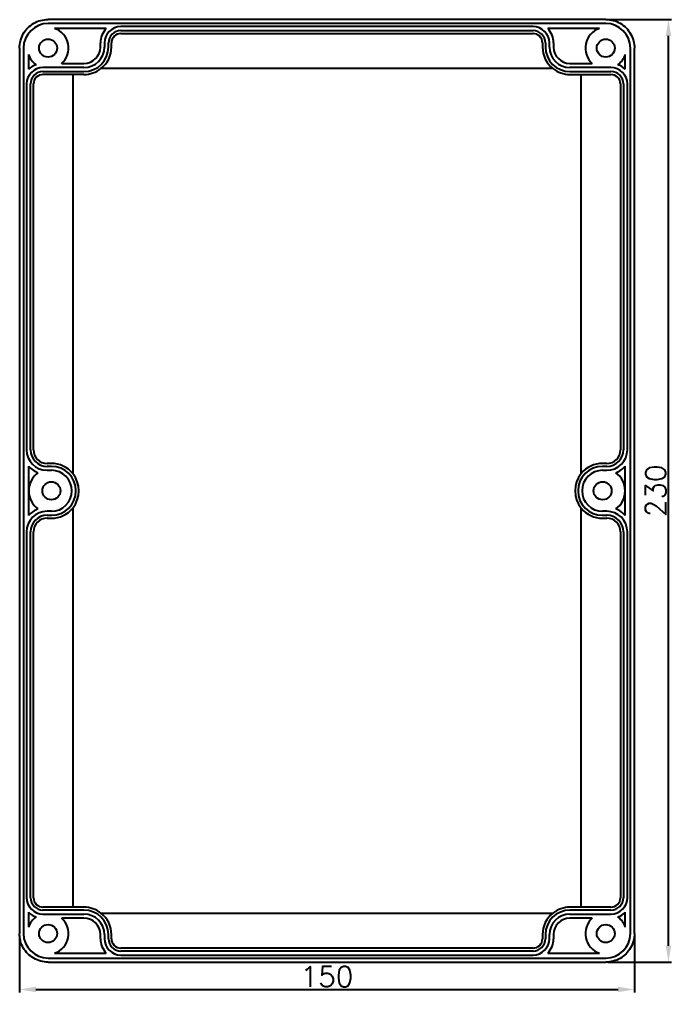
# Model space of a CAD drawing. Header units: millimetres. Extents: x -3364 to -2776, y 3137 to 3570.
# Drawn here: x -2935.3 to -2776.3, y 3314.5 to 3551.9 of the extents above; entities that cross this region are included whole.
import ezdxf

# ---------------------------------------------------------------- set-up
doc = ezdxf.new("R2010")
doc.units = ezdxf.units.MM
doc.layers.add('02___PRT_ALL_AXES', color=7, linetype='Continuous')
doc.layers.add('标注', color=3, linetype='Continuous', lineweight=0)
doc.styles.get("Standard").update_dxf_attribs({"font": 'txt.shx'})
doc.dimstyles.new('ISO-25', dxfattribs={"dimtxt": 2.5, "dimasz": 2, "dimexe": 1.25, "dimexo": 0.625, "dimtad": 1, "dimdsep": 46, "dimtxsty": 'Standard', "dimcen": 2.5, "dimclrt": 256, "dimadec": 0, "dimazin": 0, "dimtfac": 1, "dimtmove": 0, "dimatfit": 3, "dimfxl": 1, "dimarcsym": 0})

# ---------------------------------------------------------------- blocks, each defined once
blk = doc.blocks.new('*D34')
at = {"layer": 'Defpoints', "color": 0, "lineweight": 25}
for p in [(-2935.3, 3328.91), (-2785.34, 3328.91), (-2785.34, 3315.25)]:
    blk.add_point(p, dxfattribs=at)
at = {"layer": '标注', "color": 0, "lineweight": -2}
for p, q in [((-2935.3, 3328.41), (-2935.3, 3314.5)), ((-2785.34, 3328.41), (-2785.34, 3314.5)), ((-2931.3, 3315.25), (-2789.34, 3315.25))]:
    blk.add_line(p, q, dxfattribs=at)
at = {"layer": '标注', "color": 0, "lineweight": 25}
for points in [[(-2931.3, 3315.92), (-2931.3, 3314.59), (-2935.3, 3315.25)], [(-2789.34, 3315.92), (-2789.34, 3314.59), (-2785.34, 3315.25)]]:
    blk.add_solid(points, dxfattribs=at)
at = {"layer": '标注', "lineweight": 25, "insert": (-2860.32, 3318.38), "char_height": 5, "attachment_point": 5}
blk.add_mtext('150', dxfattribs=at)
blk = doc.blocks.new('*D35')
at = {"layer": 'Defpoints', "color": 0, "lineweight": 25}
for p in [(-2792.34, 3551.87), (-2777.05, 3551.87), (-2792.34, 3321.91)]:
    blk.add_point(p, dxfattribs=at)
at = {"layer": '标注', "color": 0, "lineweight": -2}
for p, q in [((-2791.84, 3551.87), (-2776.3, 3551.87)), ((-2777.05, 3325.91), (-2777.05, 3547.87)), ((-2791.84, 3321.91), (-2776.3, 3321.91))]:
    blk.add_line(p, q, dxfattribs=at)
at = {"layer": '标注', "color": 0, "lineweight": 25}
for points in [[(-2777.71, 3547.87), (-2776.38, 3547.87), (-2777.05, 3551.87)], [(-2777.71, 3325.91), (-2776.38, 3325.91), (-2777.05, 3321.91)]]:
    blk.add_solid(points, dxfattribs=at)
at = {"layer": '标注', "lineweight": 25, "insert": (-2780.17, 3436.89), "char_height": 5, "attachment_point": 5, "rotation": 90}
blk.add_mtext('230', dxfattribs=at)

msp = doc.modelspace()

# ---------------------------------------------------------------- linework, layer by layer
at = {"color": 7, "linetype": 'Continuous', "lineweight": 25}
for p, q in [((-2792.34, 3551.87), (-2928.3, 3551.87)), ((-2792.32, 3550.89), (-2928.32, 3550.89)), ((-2810.07, 3550.14), (-2910.57, 3550.14)), ((-2910.57, 3549.17), (-2810.07, 3549.17)), ((-2910.57, 3548.45), (-2810.07, 3548.45)), ((-2935.3, 3544.88), (-2935.3, 3328.91)), ((-2934.32, 3544.89), (-2934.32, 3328.89)), ((-2914.57, 3546.14), (-2914.57, 3545.14)), ((-2913.6, 3545.14), (-2913.6, 3546.14)), ((-2912.88, 3545.14), (-2912.88, 3546.14)), ((-2807.76, 3546.14), (-2807.76, 3545.14)), ((-2807.04, 3546.14), (-2807.04, 3545.14)), ((-2806.07, 3545.14), (-2806.07, 3546.14)), ((-2786.32, 3328.89), (-2786.32, 3544.89)), ((-2785.34, 3328.91), (-2785.34, 3544.88)), ((-2919.57, 3540.14), (-2929.57, 3540.14)), ((-2805.2, 3539.89), (-2915.44, 3539.89)), ((-2791.07, 3540.14), (-2801.07, 3540.14)), ((-2929.57, 3539.17), (-2919.57, 3539.17)), ((-2919.57, 3538.46), (-2929.57, 3538.45)), ((-2922.32, 3538.46), (-2922.32, 3441.09)), ((-2801.07, 3539.17), (-2791.07, 3539.17)), ((-2801.07, 3538.46), (-2791.07, 3538.45)), ((-2798.32, 3441.09), (-2798.32, 3538.46)), ((-2933.57, 3536.14), (-2933.57, 3446.89)), ((-2932.6, 3446.89), (-2932.6, 3536.14)), ((-2931.88, 3446.89), (-2931.88, 3536.14)), ((-2788.76, 3536.14), (-2788.76, 3446.89)), ((-2788.04, 3536.14), (-2788.04, 3446.89)), ((-2787.07, 3446.89), (-2787.07, 3536.14)), ((-2927.52, 3443.58), (-2928.57, 3443.58)), ((-2927.52, 3442.86), (-2928.57, 3442.86)), ((-2928.57, 3441.89), (-2927.52, 3441.89)), ((-2792.07, 3443.58), (-2793.12, 3443.58)), ((-2792.07, 3442.86), (-2793.12, 3442.86)), ((-2793.12, 3441.89), (-2792.07, 3441.89)), ((-2922.32, 3432.7), (-2922.32, 3335.32)), ((-2798.32, 3335.32), (-2798.32, 3432.7)), ((-2927.52, 3431.89), (-2928.57, 3431.89)), ((-2928.57, 3430.92), (-2927.52, 3430.92)), ((-2928.57, 3430.2), (-2927.52, 3430.2)), ((-2792.07, 3431.89), (-2793.12, 3431.89)), ((-2793.12, 3430.92), (-2792.07, 3430.92)), ((-2793.12, 3430.2), (-2792.07, 3430.2)), ((-2933.57, 3426.89), (-2933.57, 3337.64)), ((-2932.6, 3337.64), (-2932.6, 3426.89)), ((-2931.88, 3337.64), (-2931.88, 3426.89)), ((-2788.76, 3426.89), (-2788.76, 3337.64)), ((-2788.04, 3426.89), (-2788.04, 3337.64)), ((-2787.07, 3337.64), (-2787.07, 3426.89)), ((-2919.57, 3335.32), (-2929.57, 3335.33)), ((-2791.07, 3335.33), (-2801.07, 3335.32)), ((-2919.57, 3334.61), (-2929.57, 3334.61)), ((-2929.57, 3333.64), (-2919.57, 3333.64)), ((-2915.44, 3333.89), (-2805.2, 3333.89)), ((-2791.07, 3334.61), (-2801.07, 3334.61)), ((-2801.07, 3333.64), (-2791.07, 3333.64)), ((-2914.57, 3328.64), (-2914.57, 3327.64)), ((-2913.6, 3327.64), (-2913.6, 3328.64)), ((-2912.88, 3327.64), (-2912.88, 3328.64)), ((-2807.76, 3328.64), (-2807.76, 3327.64)), ((-2807.04, 3328.64), (-2807.04, 3327.64)), ((-2806.07, 3327.64), (-2806.07, 3328.64)), ((-2810.07, 3325.33), (-2910.57, 3325.33)), ((-2810.07, 3324.61), (-2910.57, 3324.61)), ((-2910.57, 3323.64), (-2810.07, 3323.64)), ((-2928.32, 3322.89), (-2792.32, 3322.89)), ((-2928.3, 3321.91), (-2792.34, 3321.91))]:
    msp.add_line(p, q, dxfattribs=at)
for centre, radius, start, end in [((-2928.32, 3544.89), 6, 90, 180), ((-2910.57, 3546.14), 4, 90, 180), ((-2910.57, 3546.14), 3.03, 90, 180), ((-2810.07, 3546.14), 4, 0, 90), ((-2810.07, 3546.14), 3.03, 0, 90), ((-2792.32, 3544.89), 6, 0, 90), ((-2910.57, 3546.14), 2.31, 90, 180), ((-2810.07, 3546.14), 2.31, 0, 90), ((-2919.57, 3545.14), 5.97, 270, 0), ((-2919.57, 3545.14), 5, 270, 0), ((-2919.57, 3545.14), 6.69, 308.2964, 0), ((-2801.07, 3545.14), 6.69, 180, 231.7036), ((-2801.07, 3545.14), 5.97, 180, 270), ((-2801.07, 3545.14), 5, 180, 270), ((-2929.57, 3536.14), 4, 90, 180), ((-2919.57, 3545.14), 6.68, 270, 308.2015), ((-2801.07, 3545.14), 6.68, 231.7985, 270), ((-2791.07, 3536.14), 4, 0, 90), ((-2929.57, 3536.14), 3.03, 90, 180), ((-2929.57, 3536.14), 2.31, 90, 180), ((-2791.07, 3536.14), 3.03, 0, 90), ((-2791.07, 3536.14), 2.31, 0, 90), ((-2928.57, 3446.89), 5, 180, 270), ((-2928.57, 3446.89), 4.03, 180, 270), ((-2928.57, 3446.89), 3.31, 180, 270), ((-2792.07, 3446.89), 5, 270, 0), ((-2792.07, 3446.89), 4.03, 270, 0), ((-2792.07, 3446.89), 3.31, 270, 0), ((-2927.52, 3436.89), 6.69, 38.9823, 90), ((-2927.52, 3436.89), 5.97, 270, 90), ((-2927.52, 3436.89), 5, 270, 90), ((-2793.12, 3436.89), 5.97, 90, 270), ((-2793.12, 3436.89), 6.69, 90, 141.0177), ((-2793.12, 3436.89), 5, 90, 270), ((-2927.52, 3436.89), 6.68, 321.1103, 38.8897), ((-2793.12, 3436.89), 6.68, 141.1103, 218.8897), ((-2927.52, 3436.89), 6.69, 270, 321.0177), ((-2793.12, 3436.89), 6.69, 218.9823, 270), ((-2928.57, 3426.89), 5, 90, 180), ((-2928.57, 3426.89), 4.03, 90, 180), ((-2928.57, 3426.89), 3.31, 90, 180), ((-2792.07, 3426.89), 5, 0, 90), ((-2792.07, 3426.89), 4.03, 0, 90), ((-2792.07, 3426.89), 3.31, 0, 90), ((-2929.57, 3337.64), 4, 180, 270), ((-2929.57, 3337.64), 3.03, 180, 270), ((-2929.57, 3337.64), 2.31, 180, 270), ((-2791.07, 3337.64), 4, 270, 0), ((-2791.07, 3337.64), 3.03, 270, 0), ((-2791.07, 3337.64), 2.31, 270, 0), ((-2919.57, 3328.64), 6.68, 51.7985, 90), ((-2801.07, 3328.64), 6.68, 90, 128.2015), ((-2919.57, 3328.64), 5.97, 0, 90), ((-2919.57, 3328.64), 5, 0, 90), ((-2919.57, 3328.64), 6.69, 0, 51.7036), ((-2801.07, 3328.64), 6.69, 128.2964, 180), ((-2801.07, 3328.64), 5.97, 90, 180), ((-2801.07, 3328.64), 5, 90, 180), ((-2928.32, 3328.89), 6, 180, 270), ((-2792.32, 3328.89), 6, 270, 0), ((-2910.57, 3327.64), 4, 180, 270), ((-2910.57, 3327.64), 3.03, 180, 270), ((-2910.57, 3327.64), 2.31, 180, 270), ((-2810.07, 3327.64), 4, 270, 0), ((-2810.07, 3327.64), 3.03, 270, 0), ((-2810.07, 3327.64), 2.31, 270, 0)]:
    msp.add_arc(centre, radius, start, end, dxfattribs=at)
for points, start_tangent, end_tangent in [([(-2935.3, 3544.88), (-2935.06, 3546.69), (-2934.36, 3548.38), (-2933.25, 3549.83), (-2931.8, 3550.94), (-2930.11, 3551.64), (-2928.3, 3551.87)], (0, 1), (1, 0)), ([(-2792.34, 3551.87), (-2790.52, 3551.64), (-2788.83, 3550.94), (-2787.38, 3549.82), (-2786.27, 3548.37), (-2785.57, 3546.68), (-2785.34, 3544.88)], (1, 0), (0, -1)), ([(-2928.3, 3321.91), (-2930.12, 3322.15), (-2931.8, 3322.85), (-2933.25, 3323.96), (-2934.37, 3325.41), (-2935.06, 3327.1), (-2935.3, 3328.91)], (-1, 0), (0, 1)), ([(-2785.34, 3328.91), (-2785.58, 3327.1), (-2786.28, 3325.41), (-2787.39, 3323.96), (-2788.84, 3322.84), (-2790.53, 3322.15), (-2792.34, 3321.91)], (0, -1), (-1, 0))]:
    msp.add_spline(points, degree=3, dxfattribs=dict(at, start_tangent=start_tangent, end_tangent=end_tangent))
at = {"layer": '02___PRT_ALL_AXES', "color": 7, "linetype": 'Continuous', "lineweight": 25}
for p, q in [((-2914.14, 3549.64), (-2926.76, 3549.64)), ((-2793.88, 3549.64), (-2806.5, 3549.64)), ((-2915.57, 3545.14), (-2915.57, 3546.14)), ((-2805.07, 3546.14), (-2805.07, 3545.14)), ((-2933.07, 3543.33), (-2933.07, 3539.71)), ((-2787.57, 3539.71), (-2787.57, 3543.33)), ((-2925.01, 3541.14), (-2919.57, 3541.14)), ((-2801.07, 3541.14), (-2795.63, 3541.14)), ((-2933.07, 3442.92), (-2933.07, 3430.86)), ((-2787.57, 3430.86), (-2787.57, 3442.92)), ((-2933.07, 3334.07), (-2933.07, 3330.45)), ((-2787.57, 3330.45), (-2787.57, 3334.07)), ((-2919.57, 3332.64), (-2925.01, 3332.64)), ((-2795.63, 3332.64), (-2801.07, 3332.64)), ((-2915.57, 3327.64), (-2915.57, 3328.64)), ((-2805.07, 3328.64), (-2805.07, 3327.64)), ((-2926.76, 3324.14), (-2914.14, 3324.14)), ((-2806.5, 3324.14), (-2793.88, 3324.14))]:
    msp.add_line(p, q, dxfattribs=at)
for centre in [(-2928.32, 3544.89), (-2792.32, 3544.89), (-2927.52, 3436.89), (-2793.12, 3436.89), (-2928.32, 3328.89), (-2792.32, 3328.89)]:
    msp.add_circle(centre, 2.2, dxfattribs=at)
for centre, radius, start, end in [((-2928.32, 3544.89), 5, 311.4096, 71.8051), ((-2910.57, 3546.14), 5, 135.573, 180), ((-2810.07, 3546.14), 5, 0, 44.427), ((-2792.32, 3544.89), 5, 108.1949, 228.5904), ((-2919.57, 3545.14), 4, 270, 0), ((-2801.07, 3545.14), 4, 180, 270), ((-2928.32, 3544.89), 5, 198.1949, 233.9843), ((-2792.32, 3544.89), 5, 306.0157, 341.8051), ((-2929.57, 3536.14), 5, 109.7555, 134.427), ((-2791.07, 3536.14), 5, 45.573, 70.2445), ((-2928.57, 3446.89), 6, 221.4096, 248.3157), ((-2792.07, 3446.89), 6, 291.6843, 318.5904), ((-2927.52, 3436.89), 5.5, 126.4407, 233.5593), ((-2793.12, 3436.89), 5.5, 306.4407, 53.5593), ((-2928.57, 3426.89), 6, 111.6843, 138.5904), ((-2792.07, 3426.89), 6, 41.4096, 68.3157), ((-2929.57, 3337.64), 5, 225.573, 250.2445), ((-2928.32, 3328.89), 5, 126.0157, 161.8051), ((-2791.07, 3337.64), 5, 289.7555, 314.427), ((-2792.32, 3328.89), 5, 18.1949, 53.9843), ((-2928.32, 3328.89), 5, 288.1949, 48.5904), ((-2919.57, 3328.64), 4, 0, 90), ((-2801.07, 3328.64), 4, 90, 180), ((-2792.32, 3328.89), 5, 131.4096, 251.8051), ((-2910.57, 3327.64), 5, 180, 224.427), ((-2810.07, 3327.64), 5, 315.573, 0)]:
    msp.add_arc(centre, radius, start, end, dxfattribs=at)

# ---------------------------------------------------------------- dimensions: what is measured, and where the dimension line sits
at = {"layer": '标注', "lineweight": 25}
dim = msp.add_linear_dim(base=(-2777.05, 3551.87), p1=(-2792.34, 3321.91), p2=(-2792.34, 3551.87), angle=90, dimstyle='ISO-25', override={"dimtxt": 5, "dimasz": 4, "dimexe": 0.75, "dimexo": 0.5, "dimgap": 0.6245, "dimtoh": 1, "dimdec": 1, "dimcen": 6, "dimtdec": 1}, dxfattribs=at)
dim.commit()
dim.dimension.update_dxf_attribs({"geometry": '*D35', "text_midpoint": (-2780.17, 3436.89)})
dim = msp.add_linear_dim(base=(-2785.34, 3315.25), p1=(-2935.3, 3328.91), p2=(-2785.34, 3328.91), dimstyle='ISO-25', override={"dimtxt": 5, "dimasz": 4, "dimexe": 0.75, "dimexo": 0.5, "dimgap": 0.6245, "dimtoh": 1, "dimdec": 1, "dimcen": 6, "dimtdec": 1}, dxfattribs=at)
dim.commit()
dim.dimension.update_dxf_attribs({"geometry": '*D34', "text_midpoint": (-2860.32, 3318.38)})

doc.saveas('drawing.dxf')
